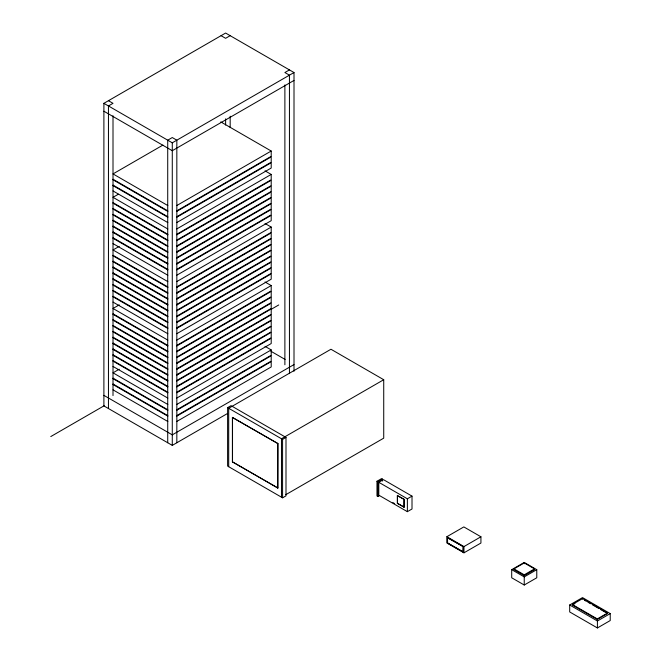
<?xml version="1.0" encoding="UTF-8"?>
<svg xmlns="http://www.w3.org/2000/svg" width="661" height="661" viewBox="0 0 661 661"><rect width="100%" height="100%" fill="white"/><g stroke="black" fill="none" stroke-linecap="round" stroke-linejoin="round"><path stroke-width="0.99" d="M227.367 413.579L172.281 445.382L103.893 405.904L103.893 103.331L225.616 33.05L294.005 72.536L294.005 371.275M230.177 35.686L225.616 38.313L221.063 35.686M289.444 69.901L284.883 72.536L289.444 75.164L289.444 373.605M162.92 145.098L113.006 173.917L167.853 205.579M103.893 103.331L172.281 142.809L294.005 72.536M294.005 80.427L172.281 150.708L103.893 111.222M118.36 194.235L113.006 197.317L167.853 228.987M176.735 205.563L271.208 151.022L271.208 156.343L176.735 210.884M176.735 211.413L271.208 156.872L271.208 162.193L176.735 216.734M119.244 246.363L113.006 249.965L167.853 281.636M176.735 217.262L271.208 162.722L271.208 168.043L176.735 222.583M176.735 228.962L271.208 174.421L271.208 179.742L176.735 234.283M176.735 234.812L271.208 180.271L271.208 185.592L176.735 240.141M176.735 240.662L271.208 186.121L271.208 191.442L176.735 245.991M176.735 246.512L271.208 191.971L271.208 197.292L176.735 251.841M176.735 252.362L271.208 197.821L271.208 203.142L176.735 257.691M176.735 258.211L271.208 203.671L271.208 208.992L176.735 263.541M176.735 264.061L271.208 209.52L271.208 214.842L176.735 269.391M176.735 269.911L271.208 215.37L271.208 220.691L176.735 275.24M119.244 304.87L113.006 308.472L167.853 340.134M176.735 281.611L271.208 227.07L271.208 232.391L176.735 286.94M176.735 287.461L271.208 232.92L271.208 238.241L176.735 292.79M176.735 293.31L271.208 238.77L271.208 244.091L176.735 298.64M176.735 299.169L271.208 244.62L271.208 249.941L176.735 304.49M176.735 305.018L271.208 250.469L271.208 255.79L176.735 310.34M176.735 310.868L271.208 256.319L271.208 261.64L176.735 316.189M176.735 316.718L271.208 262.169L271.208 267.49L176.735 322.039M176.735 322.568L271.208 268.019L271.208 273.34L176.735 327.889M176.735 328.418L271.208 273.869L271.208 279.19L176.735 333.739M119.244 369.218L113.006 372.821L167.853 404.482M176.735 340.118L271.208 285.569L271.208 290.89L176.735 345.439M176.735 345.967L271.208 291.418L271.208 296.748L176.735 351.288M176.735 351.817L271.208 297.268L271.208 302.598L176.735 357.138M176.735 357.667L271.208 303.118L271.208 308.447L176.735 362.988M176.735 363.517L271.208 308.968L271.208 314.297L176.735 368.838M50.781 436.566L104.207 405.722M270.721 309.588L278.735 304.961M176.735 369.367L271.208 314.818L271.208 320.147L176.735 374.688M176.735 375.217L271.208 320.668L271.208 325.997L176.735 380.538M176.735 381.067L271.208 326.517L271.208 331.847L176.735 386.388M176.735 386.916L271.208 332.367L271.208 337.697L176.735 392.237M176.735 392.766L271.208 338.217L271.208 343.546L176.735 398.087M176.735 404.466L271.208 349.917L271.208 355.246L176.735 409.787M176.735 410.316L271.208 355.775L271.208 361.096L176.735 415.637M176.735 416.166L271.208 361.625L271.208 366.946L176.735 421.487M294.005 364.575L172.281 434.855L103.893 395.369M227.607 407.647L231.028 405.672L285.998 437.408L285.998 495.849L282.577 497.816L227.607 466.079L227.607 407.647L282.577 439.383L285.998 437.408M232.399 417.43L277.901 443.564L277.785 488.041L232.399 461.841L232.399 417.43L277.901 443.564M232.399 461.841L277.901 487.975M285.792 494.692L383.727 438.152L383.727 379.72L281.479 438.747L281.479 497.188M379.439 495.593L377.894 496.485L376.977 495.957L376.977 481.249L381.612 478.581L382.521 479.109L382.521 481.068M376.977 481.249L377.894 481.778L382.521 479.109M378.803 482.307L383.43 479.63L412.01 496.13L412.01 508.995L407.374 511.672L378.803 495.172L378.803 482.307L407.374 498.799L412.01 496.13M397.352 495.585L404.144 499.377L404.036 507.161L397.352 503.302L397.352 495.585L404.144 499.377M397.352 503.302L404.144 507.094M446.869 536.707L463.832 526.916L480.927 536.782L480.927 543.036L463.964 552.827L446.869 542.962L446.869 536.707L463.964 546.581L480.927 536.782M447.414 537.649L463.287 546.647L463.146 551.985L447.414 542.904L447.414 537.649L463.287 546.647M447.414 542.904L463.287 551.902M511.705 569.666L524.239 562.428L536.773 569.666L536.773 577.78L524.239 585.018L511.705 577.78L511.705 569.666L524.239 576.904L536.773 569.666M513.961 568.881L524.239 562.941L534.518 568.881L534.518 569.666L524.239 575.607L513.961 569.666L513.961 568.881L524.239 574.814L534.518 568.881M569.691 604.989L582.506 597.594L610.219 613.598L610.219 620.555L597.412 627.95L569.691 611.946L569.691 604.989L597.412 620.993L610.219 613.598M572.36 604.518L582.605 598.602L607.558 613.003L607.558 613.532L597.304 619.448L572.36 605.046L572.36 604.518L597.304 618.927L607.558 613.003M573.211 604.559L574.921 603.567M220.791 121.905L271.208 151.022M265.02 170.844L271.208 174.421M108.454 100.695L113.006 103.331L108.454 105.958L108.454 408.531M265.02 223.492L271.208 227.07M113.006 179.238L167.853 210.909M113.006 179.767L167.853 211.429M113.006 185.088L167.853 216.758M113.006 185.617L167.853 217.279M113.006 190.938L167.853 222.608M265.02 281.991L271.208 285.569M113.006 202.646L167.853 234.308M113.006 203.167L167.853 234.837M113.006 208.496L167.853 240.158M113.006 209.016L167.853 240.687M113.006 214.346L167.853 246.008M113.006 214.866L167.853 246.536M113.006 220.196L167.853 251.858M113.006 220.716L167.853 252.386M383.727 379.72L330.954 349.248L228.706 408.283L228.706 466.716M113.006 226.045L167.853 257.707M113.006 226.566L167.853 258.236M113.006 231.895L167.853 263.557M113.006 232.416L167.853 264.086M113.006 237.745L167.853 269.407M113.006 238.266L167.853 269.936M113.006 243.595L167.853 275.257M113.006 255.295L167.853 286.957M113.006 255.815L167.853 287.485M265.02 346.347L271.208 349.917M270.911 351.247L285.122 359.452M113.006 261.145L167.853 292.806M113.006 261.665L167.853 293.335M113.006 266.994L167.853 298.656M113.006 267.523L167.853 299.185M113.006 272.844L167.853 304.506M113.006 273.373L167.853 305.035M113.006 278.694L167.853 310.356M113.006 279.223L167.853 310.885M113.006 284.544L167.853 316.206M113.006 285.073L167.853 316.735M113.006 290.394L167.853 322.056M113.006 290.923L167.853 322.585M113.006 296.244L167.853 327.906M113.006 296.772L167.853 328.434M113.006 302.094L167.853 333.755M113.006 313.793L167.853 345.455M113.006 314.322L167.853 345.984M113.006 319.643L167.853 351.305M113.006 320.172L167.853 351.834M113.006 325.493L167.853 357.155M113.006 326.022L167.853 357.684M584.39 600.163L586.175 601.188M587.951 602.221L590.628 603.757M592.413 604.79L598.643 608.393M600.428 609.417L605.773 612.507M113.006 331.343L167.853 363.005M113.006 331.872L167.853 363.533M113.006 337.193L167.853 368.855M113.006 337.721L167.853 369.383M392.857 502.591L394.634 503.616M113.006 343.042L167.853 374.704M113.006 343.571L167.853 375.233M113.006 348.892L167.853 380.562M113.006 349.421L167.853 381.083M113.006 354.742L167.853 386.412M113.006 355.271L167.853 386.933M113.006 360.592L167.853 392.262M113.006 361.121L167.853 392.783M113.006 366.442L167.853 398.112M113.006 378.142L167.853 409.812M113.006 378.67L167.853 410.332M113.006 383.991L167.853 415.662M113.006 384.52L167.853 416.182M113.006 389.841L167.853 421.511M597.412 620.993L597.412 627.95M597.304 618.927L597.304 619.448M582.605 598.602L582.605 599.13M524.239 562.941L524.239 563.734M524.239 574.814L524.239 575.607M524.239 576.904L524.239 585.018M463.964 546.581L463.964 552.827M463.146 546.73L463.146 551.985M447.555 537.567L447.555 542.821M407.374 498.799L407.374 511.672M404.036 499.443L404.036 507.161M397.459 495.519L397.459 503.236M377.894 481.778L377.894 496.485M284.883 84.922L284.883 364.781M282.577 439.383L282.577 497.816M277.785 443.63L277.785 488.041M232.515 417.364L232.515 461.775M230.177 116.229L230.177 127.59M225.616 118.864L225.616 125.061M176.834 442.754L176.834 140.182L172.281 137.546L167.72 140.182L167.72 442.754M172.281 142.809L172.281 445.382M113.006 115.725L113.006 395.575"/></g></svg>
